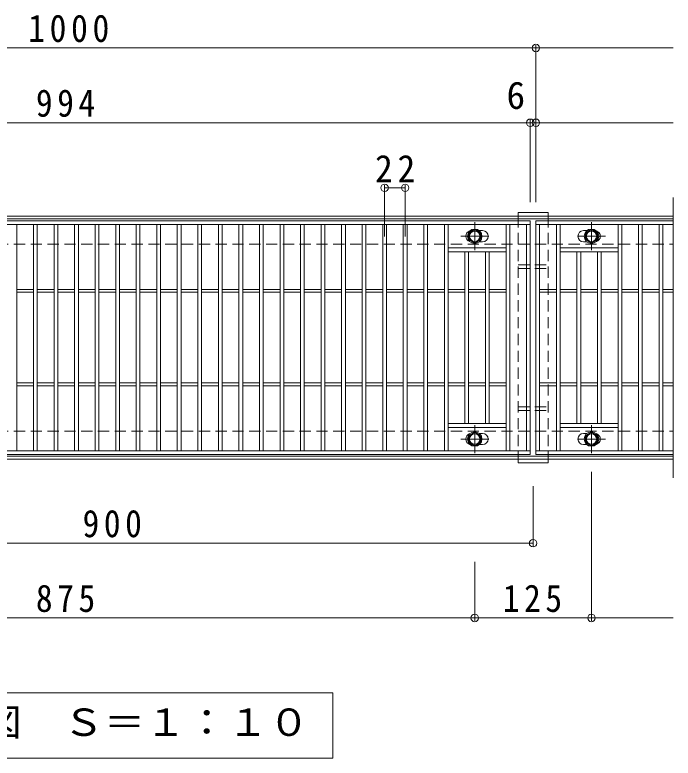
# Model space of a CAD drawing. Units: millimetres on the paper, enlarged 2 times, with parts at other scales. Extents: x -348 to 403, y -392 to 305.
# Drawn here: x 0 to 141, y 145.8 to 304.9 of the extents above; entities that cross this region are included whole.
import ezdxf
from ezdxf.enums import TextEntityAlignment as Align

# ---------------------------------------------------------------- set-up
doc = ezdxf.new("R2010")
doc.units = ezdxf.units.MM
doc.header["$LTSCALE"] = 2
doc.header["$PDMODE"] = 32
doc.header["$PDSIZE"] = 1.6
doc.linetypes.add('CHAIN1', pattern=[8, 5, -1, 1, -1])
doc.linetypes.add('DASHED1', pattern=[1.8, 1.2, -0.6])
for name, color, linetype, lineweight in [('C-1_躯体', 2, 'Continuous', 9), ('C-2_仕上', 3, 'Continuous', 9), ('C-4_文字', 7, 'Continuous', 9), ('C-5_建具', 7, 'Continuous', 9), ('C-8_ハッチ', 3, 'DASHED1', 9), ('C-B_衛生陶器', 2, 'Continuous', 9)]:
    doc.layers.add(name, color=color, linetype=linetype, lineweight=lineweight)
doc.styles.add('ＭＳ ゴシック', font='')
doc.styles.get('ＭＳ ゴシック').set_extended_font_data('MS Gothic')

msp = doc.modelspace()

# ---------------------------------------------------------------- linework, layer by layer
at = {"layer": 'C-1_躯体'}
for p, q in [((-119.021, 261.786), (140.979, 261.786)), ((-119.021, 261.186), (140.979, 261.186)), ((-119.021, 210.386), (140.979, 210.386)), ((-119.021, 209.786), (140.979, 209.786))]:
    msp.add_line(p, q, dxfattribs=at)
at = {"layer": 'C-1_躯体', "linetype": 'DASHED1'}
for p, q in [((-119.021, 255.786), (140.979, 255.786)), ((-119.021, 215.786), (140.979, 215.786))]:
    msp.add_line(p, q, dxfattribs=at)
at = {"layer": 'C-2_仕上'}
for p, q in [((140.979, 265.786), (140.979, 205.786)), ((-88.421, 260.786), (110.379, 260.786)), ((-88.421, 259.986), (110.379, 259.986)), ((0.379, 211.586), (0.379, 259.986)), ((3.979, 211.586), (3.979, 259.986)), ((4.779, 211.586), (4.779, 259.986)), ((8.379, 211.586), (8.379, 259.986)), ((9.179, 211.586), (9.179, 259.986)), ((12.779, 211.586), (12.779, 259.986)), ((13.579, 211.586), (13.579, 259.986)), ((17.179, 211.586), (17.179, 259.986)), ((17.979, 211.586), (17.979, 259.986)), ((21.579, 211.586), (21.579, 259.986)), ((22.379, 211.586), (22.379, 259.986)), ((25.979, 211.586), (25.979, 259.986)), ((26.779, 211.586), (26.779, 259.986)), ((30.379, 211.586), (30.379, 259.986)), ((31.179, 211.586), (31.179, 259.986)), ((34.779, 211.586), (34.779, 259.986)), ((35.579, 211.586), (35.579, 259.986)), ((39.179, 211.586), (39.179, 259.986)), ((39.979, 211.586), (39.979, 259.986)), ((43.579, 211.586), (43.579, 259.986)), ((44.379, 211.586), (44.379, 259.986)), ((47.979, 211.586), (47.979, 259.986)), ((48.779, 211.586), (48.779, 259.986)), ((52.379, 211.586), (52.379, 259.986)), ((53.179, 211.586), (53.179, 259.986)), ((56.779, 211.586), (56.779, 259.986)), ((57.579, 211.586), (57.579, 259.986)), ((61.179, 211.586), (61.179, 259.986)), ((61.979, 211.586), (61.979, 259.986)), ((65.579, 211.586), (65.579, 259.986)), ((66.379, 211.586), (66.379, 259.986)), ((69.979, 211.586), (69.979, 259.986)), ((70.779, 211.586), (70.779, 259.986)), ((74.379, 211.586), (74.379, 259.986)), ((75.179, 211.586), (75.179, 259.986)), ((78.779, 211.586), (78.779, 259.986)), ((79.579, 211.586), (79.579, 259.986)), ((83.179, 211.586), (83.179, 259.986)), ((83.979, 211.586), (83.979, 259.986)), ((87.579, 211.586), (87.579, 259.986)), ((88.379, 211.586), (88.379, 259.986)), ((91.979, 211.586), (91.979, 259.986)), ((92.779, 211.586), (92.779, 259.986)), ((105.179, 211.586), (105.179, 259.986)), ((105.979, 211.586), (105.979, 259.986)), ((109.579, 259.986), (109.579, 211.586)), ((110.379, 210.786), (110.379, 260.786)), ((111.579, 260.786), (140.979, 260.786)), ((111.579, 210.786), (111.579, 260.786)), ((111.579, 259.986), (140.979, 259.986)), ((112.379, 211.586), (112.379, 259.986)), ((115.979, 211.586), (115.979, 259.986)), ((116.779, 211.586), (116.779, 259.986)), ((129.179, 211.586), (129.179, 259.986)), ((129.979, 211.586), (129.979, 259.986)), ((133.579, 211.586), (133.579, 259.986)), ((134.379, 211.586), (134.379, 259.986)), ((137.979, 211.586), (137.979, 259.986)), ((138.779, 211.586), (138.779, 259.986)), ((100.179, 258.686), (99.46, 258.686)), ((121.779, 258.686), (122.498, 258.686)), ((99.46, 256.286), (100.179, 256.286)), ((122.498, 256.286), (121.779, 256.286)), ((105.179, 254.986), (92.779, 254.986)), ((116.779, 254.986), (129.179, 254.986)), ((105.179, 254.186), (92.779, 254.186)), ((96.379, 217.386), (96.379, 254.186)), ((97.179, 217.386), (97.179, 254.186)), ((100.779, 217.386), (100.779, 254.186)), ((101.579, 217.386), (101.579, 254.186)), ((116.779, 254.186), (129.179, 254.186)), ((120.379, 217.386), (120.379, 254.186)), ((121.179, 217.386), (121.179, 254.186)), ((124.779, 217.386), (124.779, 254.186)), ((125.579, 217.386), (125.579, 254.186)), ((0.379, 246.086), (3.979, 246.086)), ((0.379, 245.486), (3.979, 245.486)), ((4.779, 246.086), (8.379, 246.086)), ((4.779, 245.486), (8.379, 245.486)), ((9.179, 246.086), (12.779, 246.086)), ((9.179, 245.486), (12.779, 245.486)), ((13.579, 246.086), (17.179, 246.086)), ((13.579, 245.486), (17.179, 245.486)), ((17.979, 246.086), (21.579, 246.086)), ((17.979, 245.486), (21.579, 245.486)), ((22.379, 246.086), (25.979, 246.086)), ((22.379, 245.486), (25.979, 245.486)), ((26.779, 246.086), (30.379, 246.086)), ((26.779, 245.486), (30.379, 245.486)), ((31.179, 246.086), (34.779, 246.086)), ((31.179, 245.486), (34.779, 245.486)), ((35.579, 246.086), (39.179, 246.086)), ((35.579, 245.486), (39.179, 245.486)), ((39.979, 246.086), (43.579, 246.086)), ((39.979, 245.486), (43.579, 245.486)), ((44.379, 246.086), (47.979, 246.086)), ((44.379, 245.486), (47.979, 245.486)), ((48.779, 246.086), (52.379, 246.086)), ((48.779, 245.486), (52.379, 245.486)), ((53.179, 246.086), (56.779, 246.086)), ((53.179, 245.486), (56.779, 245.486)), ((57.579, 246.086), (61.179, 246.086)), ((57.579, 245.486), (61.179, 245.486)), ((61.979, 246.086), (65.579, 246.086)), ((61.979, 245.486), (65.579, 245.486)), ((66.379, 246.086), (69.979, 246.086)), ((66.379, 245.486), (69.979, 245.486)), ((70.779, 246.086), (74.379, 246.086)), ((70.779, 245.486), (74.379, 245.486)), ((75.179, 246.086), (78.779, 246.086)), ((75.179, 245.486), (78.779, 245.486)), ((79.579, 246.086), (83.179, 246.086)), ((79.579, 245.486), (83.179, 245.486)), ((83.979, 246.086), (87.579, 246.086)), ((83.979, 245.486), (87.579, 245.486)), ((88.379, 246.086), (91.979, 246.086)), ((88.379, 245.486), (91.979, 245.486)), ((92.779, 246.086), (96.379, 246.086)), ((92.779, 245.486), (96.379, 245.486)), ((97.179, 246.086), (100.779, 246.086)), ((97.179, 245.486), (100.779, 245.486)), ((101.579, 246.086), (105.179, 246.086)), ((101.579, 245.486), (105.179, 245.486)), ((112.379, 246.086), (115.979, 246.086)), ((112.379, 245.486), (115.979, 245.486)), ((116.779, 246.086), (120.379, 246.086)), ((116.779, 245.486), (120.379, 245.486)), ((121.179, 246.086), (124.779, 246.086)), ((121.179, 245.486), (124.779, 245.486)), ((125.579, 246.086), (129.179, 246.086)), ((125.579, 245.486), (129.179, 245.486)), ((129.979, 246.086), (133.579, 246.086)), ((129.979, 245.486), (133.579, 245.486)), ((134.379, 246.086), (137.979, 246.086)), ((134.379, 245.486), (137.979, 245.486)), ((138.779, 246.086), (140.979, 246.086)), ((138.779, 245.486), (140.979, 245.486)), ((0.379, 226.086), (3.979, 226.086)), ((4.779, 226.086), (8.379, 226.086)), ((9.179, 226.086), (12.779, 226.086)), ((13.579, 226.086), (17.179, 226.086)), ((17.979, 226.086), (21.579, 226.086)), ((22.379, 226.086), (25.979, 226.086)), ((26.779, 226.086), (30.379, 226.086)), ((31.179, 226.086), (34.779, 226.086)), ((35.579, 226.086), (39.179, 226.086)), ((39.979, 226.086), (43.579, 226.086)), ((44.379, 226.086), (47.979, 226.086)), ((48.779, 226.086), (52.379, 226.086)), ((53.179, 226.086), (56.779, 226.086)), ((57.579, 226.086), (61.179, 226.086)), ((61.979, 226.086), (65.579, 226.086)), ((66.379, 226.086), (69.979, 226.086)), ((70.779, 226.086), (74.379, 226.086)), ((75.179, 226.086), (78.779, 226.086)), ((79.579, 226.086), (83.179, 226.086)), ((83.979, 226.086), (87.579, 226.086)), ((88.379, 226.086), (91.979, 226.086)), ((92.779, 226.086), (96.379, 226.086)), ((97.179, 226.086), (100.779, 226.086)), ((101.579, 226.086), (105.179, 226.086)), ((112.379, 226.086), (115.979, 226.086)), ((116.779, 226.086), (120.379, 226.086)), ((121.179, 226.086), (124.779, 226.086)), ((125.579, 226.086), (129.179, 226.086)), ((129.979, 226.086), (133.579, 226.086)), ((134.379, 226.086), (137.979, 226.086)), ((138.779, 226.086), (140.979, 226.086)), ((0.379, 225.486), (3.979, 225.486)), ((4.779, 225.486), (8.379, 225.486)), ((9.179, 225.486), (12.779, 225.486)), ((13.579, 225.486), (17.179, 225.486)), ((17.979, 225.486), (21.579, 225.486)), ((22.379, 225.486), (25.979, 225.486)), ((26.779, 225.486), (30.379, 225.486)), ((31.179, 225.486), (34.779, 225.486)), ((35.579, 225.486), (39.179, 225.486)), ((39.979, 225.486), (43.579, 225.486)), ((44.379, 225.486), (47.979, 225.486)), ((48.779, 225.486), (52.379, 225.486)), ((53.179, 225.486), (56.779, 225.486)), ((57.579, 225.486), (61.179, 225.486)), ((61.979, 225.486), (65.579, 225.486)), ((66.379, 225.486), (69.979, 225.486)), ((70.779, 225.486), (74.379, 225.486)), ((75.179, 225.486), (78.779, 225.486)), ((79.579, 225.486), (83.179, 225.486)), ((83.979, 225.486), (87.579, 225.486)), ((88.379, 225.486), (91.979, 225.486)), ((92.779, 225.486), (96.379, 225.486)), ((97.179, 225.486), (100.779, 225.486)), ((101.579, 225.486), (105.179, 225.486)), ((112.379, 225.486), (115.979, 225.486)), ((116.779, 225.486), (120.379, 225.486)), ((121.179, 225.486), (124.779, 225.486)), ((125.579, 225.486), (129.179, 225.486)), ((129.979, 225.486), (133.579, 225.486)), ((134.379, 225.486), (137.979, 225.486)), ((138.779, 225.486), (140.979, 225.486)), ((105.179, 217.386), (92.779, 217.386)), ((105.179, 216.586), (92.779, 216.586)), ((116.779, 217.386), (129.179, 217.386)), ((116.779, 216.586), (129.179, 216.586)), ((100.179, 215.286), (99.46, 215.286)), ((121.779, 215.286), (122.498, 215.286)), ((99.46, 212.886), (100.179, 212.886)), ((122.498, 212.886), (121.779, 212.886)), ((110.379, 211.586), (-88.421, 211.586)), ((110.379, 210.786), (-88.421, 210.786)), ((140.979, 211.586), (111.579, 211.586)), ((140.979, 210.786), (111.579, 210.786))]:
    msp.add_line(p, q, dxfattribs=at)
for centre, start, end in [((97.779, 257.486), 106.33482, 180), ((100.179, 257.486), 0, 90), ((121.779, 257.486), 90, 180), ((124.179, 257.486), 0, 73.66518), ((97.779, 257.486), 180, 253.66518), ((100.179, 257.486), 270, 0), ((121.779, 257.486), 180, 270), ((124.179, 257.486), 286.33482, 0), ((97.779, 214.086), 106.33482, 180), ((100.179, 214.086), 0, 90), ((121.779, 214.086), 90, 180), ((124.179, 214.086), 0, 73.66518), ((97.779, 214.086), 180, 253.66518), ((100.179, 214.086), 270, 0), ((121.779, 214.086), 180, 270), ((124.179, 214.086), 286.33482, 0)]:
    msp.add_arc(centre, 1.2, start, end, dxfattribs=at)
at = {"layer": 'C-4_文字'}
for p, q in [((-88.421, 297.786), (111.579, 297.786)), ((111.579, 298.386), (111.579, 264.786)), ((111.579, 297.786), (140.979, 297.786)), ((-88.421, 281.786), (110.379, 281.786)), ((110.379, 282.386), (110.379, 264.786)), ((110.379, 281.786), (111.579, 281.786)), ((111.579, 281.786), (140.979, 281.786)), ((79.179, 268.446), (79.179, 257.439)), ((79.179, 267.846), (83.579, 267.846)), ((83.579, 268.446), (83.579, 257.439)), ((123.479, 175.186), (123.479, 207.086)), ((110.979, 191.186), (110.979, 203.986)), ((-69.021, 191.786), (110.979, 191.786)), ((98.479, 175.186), (98.479, 187.786)), ((-76.521, 175.786), (98.479, 175.786)), ((98.479, 175.786), (123.479, 175.786)), ((123.479, 175.786), (140.979, 175.786))]:
    msp.add_line(p, q, dxfattribs=at)
for p in [(111.579, 297.786), (110.379, 281.786), (111.579, 281.786), (79.179, 267.846), (83.579, 267.846), (110.979, 191.786), (98.479, 175.786), (123.479, 175.786)]:
    msp.add_point(p, dxfattribs=at)
at = {"layer": 'C-5_建具'}
for p, q in [((-46.121, 159.786), (68.079, 159.786)), ((68.079, 159.786), (68.079, 145.786)), ((-46.121, 145.786), (68.079, 145.786))]:
    msp.add_line(p, q, dxfattribs=at)
at = {"layer": 'C-8_ハッチ', "linetype": 'Continuous'}
for p, q in [((107.779, 262.586), (107.779, 261.786)), ((107.779, 262.586), (114.179, 262.586)), ((114.179, 262.586), (114.179, 261.786)), ((107.779, 209.786), (107.779, 208.986)), ((107.779, 208.986), (114.179, 208.986)), ((114.179, 209.786), (114.179, 208.986))]:
    msp.add_line(p, q, dxfattribs=at)
at = {"layer": 'C-8_ハッチ'}
for p, q in [((107.779, 261.786), (107.779, 209.786)), ((107.779, 261.786), (114.179, 261.786)), ((114.179, 261.786), (114.179, 209.786)), ((107.779, 251.386), (114.179, 251.386)), ((107.779, 250.586), (114.179, 250.586)), ((107.779, 220.986), (114.179, 220.986)), ((107.779, 220.186), (114.179, 220.186)), ((107.779, 209.786), (114.179, 209.786))]:
    msp.add_line(p, q, dxfattribs=at)
at = {"layer": 'C-B_衛生陶器', "color": 7, "linetype": 'CHAIN1'}
for p, q in [((98.479, 254.486), (98.479, 260.486)), ((123.479, 254.486), (123.479, 260.486)), ((101.479, 257.486), (95.479, 257.486)), ((120.479, 257.486), (126.479, 257.486)), ((98.479, 211.086), (98.479, 217.086)), ((123.479, 211.086), (123.479, 217.086)), ((101.479, 214.086), (95.479, 214.086)), ((120.479, 214.086), (126.479, 214.086))]:
    msp.add_line(p, q, dxfattribs=at)
at = {"layer": 'C-B_衛生陶器'}
for points in [[(99.778, 256.736), (98.479, 255.986), (97.18, 256.736), (97.18, 258.236), (98.479, 258.986), (99.778, 258.236)], [(122.18, 256.736), (123.479, 255.986), (124.778, 256.736), (124.778, 258.236), (123.479, 258.986), (122.18, 258.236)], [(99.778, 213.336), (98.479, 212.586), (97.18, 213.336), (97.18, 214.836), (98.479, 215.586), (99.778, 214.836)], [(122.18, 213.336), (123.479, 212.586), (124.778, 213.336), (124.778, 214.836), (123.479, 215.586), (122.18, 214.836)]]:
    msp.add_lwpolyline(points, close=True, dxfattribs=at)
for centre, radius in [((98.479, 257.486), 1.55), ((98.479, 257.486), 1.3), ((98.479, 257.486), 1.1), ((123.479, 257.486), 1.55), ((123.479, 257.486), 1.3), ((123.479, 257.486), 1.1), ((98.479, 214.086), 1.55), ((98.479, 214.086), 1.3), ((98.479, 214.086), 1.1), ((123.479, 214.086), 1.55), ((123.479, 214.086), 1.3), ((123.479, 214.086), 1.1)]:
    msp.add_circle(centre, radius, dxfattribs=at)

# ---------------------------------------------------------------- texts
at = {"layer": 'C-4_文字', "color": 2, "style": 'ＭＳ ゴシック'}
msp.add_text('6', height=5.865, dxfattribs=at).set_placement((105.287, 282.986), align=Align.BOTTOM_LEFT)
at = {"layer": 'C-4_文字', "color": 2, "char_height": 5.865, "attachment_point": 7, "style": 'ＭＳ ゴシック'}
for s, insert in [('\\T1.28;\\W0.9;1000', (2.829, 298.986)), ('\\T1.27;\\W0.9;994', (4.479, 282.986)), ('\\T1.27;\\W0.95;22', (77.129, 269.046)), ('\\T1.27;\\W0.9;900', (14.479, 192.986)), ('\\T1.27;\\W0.9;875', (4.479, 176.986)), ('\\T1.27;\\W0.9;125', (104.479, 176.986))]:
    msp.add_mtext(s, dxfattribs=dict(at, insert=insert))
at = {"layer": 'C-5_建具', "color": 2, "style": 'ＭＳ ゴシック', "width": 1.1}
msp.add_text('平面詳細図\u3000Ｓ＝１：１０', height=5.865, dxfattribs=at).set_placement((-42.521, 148.786), align=Align.BOTTOM_LEFT)

doc.saveas('drawing.dxf')
